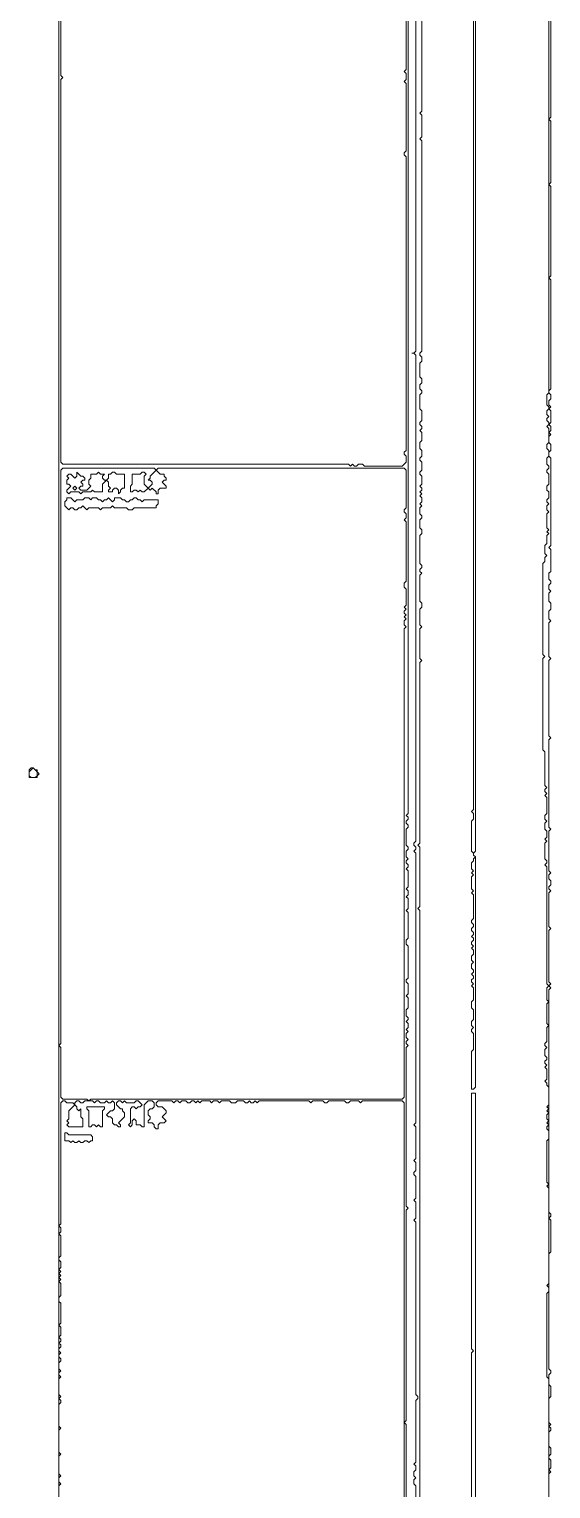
# Model space of a CAD drawing. Extents: x 4 to 2473, y 19 to 1752.
# Drawn here: x 2210 to 2473, y 622 to 1357 of the extents above; entities that cross this region are included whole.
import ezdxf

# ---------------------------------------------------------------- set-up
doc = ezdxf.new("R2010")
doc.units = 0
doc.layers.add('TRACE_CURVE', color=3, linetype='Continuous', lineweight=0)
doc.layers.add('TRACE_TEXT_SYMBOL', color=6, linetype='Continuous', lineweight=0)

msp = doc.modelspace()

# ---------------------------------------------------------------- linework, layer by layer
at = {"layer": 'TRACE_CURVE', "color": 3}
for points in [[(2472, 1064), (2473, 1065), (2473, 1068), (2472, 1069), (2472, 1073), (2473, 1074), (2472, 1075), (2472, 1077), (2473, 1078), (2473, 1079), (2472, 1080), (2472, 1083), (2473, 1084), (2473, 1095), (2472, 1096), (2473, 1097), (2473, 1141), (2472, 1142), (2472, 1144), (2473, 1145), (2473, 1148), (2472, 1149), (2472, 1152), (2473, 1153), (2472, 1154), (2473, 1155), (2473, 1157), (2472, 1158), (2473, 1159), (2473, 1165), (2472, 1166), (2473, 1167), (2472, 1168), (2472, 1170), (2473, 1171), (2473, 1173), (2472, 1174), (2472, 1175), (2473, 1176), (2473, 1231), (2472, 1232), (2473, 1233), (2473, 1278), (2472, 1279), (2473, 1280), (2473, 1311), (2472, 1312), (2473, 1313), (2473, 1752)], [(2405, 1711), (2405, 1195), (2404, 1194), (2403, 1194), (2404, 1194), (2405, 1193), (2405, 948), (2404, 947), (2404, 946), (2405, 945), (2405, 944), (2404, 943), (2405, 942), (2405, 806)], [(2408, 1103), (2408, 1105), (2407, 1106), (2407, 1110), (2408, 1111), (2408, 1112), (2407, 1113), (2407, 1116), (2408, 1117), (2407, 1118), (2408, 1119), (2408, 1121), (2407, 1122), (2408, 1123), (2407, 1124), (2408, 1125), (2408, 1126), (2407, 1127), (2408, 1128), (2408, 1132), (2407, 1133), (2407, 1134), (2408, 1135), (2408, 1139), (2407, 1140), (2407, 1141), (2408, 1142), (2408, 1145), (2407, 1146), (2407, 1149), (2408, 1150), (2408, 1154), (2407, 1155), (2408, 1156), (2408, 1157), (2407, 1158), (2407, 1159), (2408, 1160), (2408, 1165), (2407, 1166), (2407, 1173), (2408, 1174), (2408, 1175), (2407, 1176), (2407, 1178), (2408, 1179), (2408, 1181), (2407, 1182), (2407, 1189), (2408, 1190), (2408, 1192), (2407, 1193), (2407, 1194), (2408, 1195), (2408, 1301), (2407, 1302), (2408, 1303), (2408, 1314), (2407, 1315), (2408, 1316), (2408, 1713)], [(2434, 1628), (2434, 964), (2433, 963), (2434, 962), (2434, 959), (2433, 958), (2433, 943), (2434, 942), (2434, 941), (2435, 940), (2434, 939), (2434, 938), (2433, 937), (2433, 934), (2434, 933), (2433, 932), (2434, 931), (2433, 930), (2433, 924), (2434, 923), (2433, 922), (2434, 921), (2434, 909), (2433, 908), (2433, 907), (2434, 906), (2434, 905), (2433, 904), (2433, 903), (2434, 902), (2434, 901), (2433, 900), (2434, 899), (2434, 898), (2433, 897), (2433, 896), (2434, 895)], [(2434, 895), (2433, 894), (2434, 893), (2434, 891), (2433, 890), (2433, 888), (2434, 887), (2433, 886), (2433, 884), (2434, 883), (2434, 882), (2433, 881), (2434, 880), (2434, 879), (2433, 878), (2433, 877), (2434, 876), (2433, 875), (2434, 874), (2434, 868), (2433, 867), (2433, 864), (2434, 863), (2434, 858), (2433, 857), (2433, 855), (2434, 854), (2433, 853), (2433, 852), (2434, 851), (2434, 843), (2433, 842), (2433, 823), (2434, 823), (2435, 824), (2435, 940), (2434, 941), (2434, 942), (2435, 943), (2435, 1617)], [(2226, 1533), (2225, 1532), (2225, 564)], [(2401, 914), (2401, 919), (2400, 920), (2401, 921), (2401, 923), (2400, 924), (2401, 925), (2401, 933), (2400, 934), (2401, 935), (2401, 936), (2400, 937), (2400, 938), (2401, 939), (2400, 940), (2400, 943), (2401, 944), (2401, 945), (2400, 946), (2400, 954), (2401, 955), (2401, 956), (2400, 957), (2400, 958), (2401, 959), (2401, 960), (2400, 961), (2401, 962), (2401, 1533)], [(2400, 1530), (2400, 1337), (2399, 1336), (2400, 1335), (2400, 1332), (2399, 1331), (2400, 1330), (2400, 1296), (2399, 1295), (2399, 1294), (2400, 1293), (2400, 1145), (2399, 1144), (2399, 1143), (2400, 1142), (2400, 1139), (2398, 1137), (2379, 1137), (2378, 1138), (2376, 1138), (2375, 1137), (2374, 1137), (2373, 1138), (2372, 1137), (2371, 1138), (2227, 1138), (2226, 1139), (2226, 1332), (2227, 1333), (2226, 1334), (2226, 1373)], [(2472, 1382), (2472, 1174), (2471, 1173), (2471, 1168), (2472, 1167), (2472, 1166), (2471, 1165), (2471, 1163), (2472, 1162)], [(2472, 1162), (2471, 1161), (2471, 1160), (2472, 1159), (2472, 1158), (2471, 1157), (2472, 1156), (2472, 1149), (2471, 1148), (2471, 1146), (2472, 1145), (2472, 1142), (2471, 1141), (2471, 1138), (2472, 1137), (2472, 1136), (2471, 1135), (2471, 1134), (2472, 1133), (2472, 1128), (2471, 1127), (2471, 1125), (2472, 1124), (2472, 1121), (2471, 1120), (2471, 1119), (2472, 1118), (2471, 1117), (2471, 1115), (2472, 1114), (2471, 1113), (2471, 1106), (2472, 1105), (2471, 1104), (2472, 1103), (2471, 1102), (2471, 1098), (2470, 1097), (2470, 1093), (2471, 1092), (2470, 1091), (2470, 1089), (2469, 1088), (2469, 1042), (2470, 1041), (2469, 1040), (2469, 994), (2470, 993), (2470, 976), (2471, 975), (2470, 974), (2470, 973), (2471, 972), (2470, 971), (2471, 970), (2471, 962), (2470, 961), (2470, 959), (2471, 958), (2470, 957), (2470, 954), (2471, 953), (2471, 950), (2470, 949)], [(2399, 1064), (2399, 1063), (2400, 1062), (2399, 1061), (2400, 1060), (2399, 1059), (2399, 1057), (2400, 1056), (2399, 1055), (2399, 819), (2398, 818), (2241, 818), (2240, 817), (2239, 818), (2227, 818), (2226, 819), (2226, 844), (2225, 845), (2226, 846), (2226, 1135)], [(2226, 1135), (2227, 1136), (2273, 1136), (2274, 1135), (2271, 1132), (2271, 1131), (2270, 1130), (2271, 1130), (2272, 1129), (2272, 1128), (2270, 1126), (2268, 1128), (2268, 1132), (2269, 1133), (2268, 1134), (2267, 1134), (2266, 1133), (2262, 1133), (2262, 1128), (2261, 1127), (2261, 1124), (2262, 1124), (2263, 1125), (2264, 1125), (2265, 1124), (2266, 1125), (2267, 1124), (2268, 1124), (2270, 1126), (2271, 1125), (2272, 1126), (2274, 1124), (2274, 1123), (2275, 1123), (2275, 1125), (2276, 1126), (2279, 1126), (2279, 1127), (2277, 1129), (2278, 1130), (2279, 1130), (2279, 1131), (2278, 1132), (2278, 1133), (2276, 1133), (2274, 1135), (2275, 1136), (2399, 1136), (2400, 1135), (2400, 1116), (2399, 1115), (2399, 1114), (2400, 1113), (2400, 1111), (2399, 1110), (2400, 1109), (2400, 1079), (2399, 1078), (2399, 1076), (2400, 1075), (2400, 1067), (2399, 1066), (2400, 1065), (2399, 1064)], [(2407, 52), (2407, 913), (2406, 914), (2407, 915), (2407, 945), (2406, 946), (2407, 947), (2407, 1038), (2408, 1039), (2407, 1040), (2407, 1055), (2408, 1056), (2407, 1057), (2407, 1065), (2408, 1066), (2408, 1068), (2407, 1069), (2407, 1082), (2408, 1083), (2407, 1084), (2407, 1085), (2408, 1086), (2408, 1087), (2407, 1088), (2407, 1102), (2408, 1103)], [(2472, 614), (2472, 629), (2473, 630), (2472, 631), (2473, 632), (2473, 636), (2472, 637), (2472, 638), (2473, 639), (2473, 642), (2472, 643), (2472, 650), (2473, 651), (2473, 652), (2472, 653), (2473, 654), (2472, 655), (2472, 667), (2473, 668), (2473, 673), (2472, 674), (2472, 679), (2473, 680), (2473, 681), (2472, 682), (2472, 740), (2473, 741), (2473, 757), (2472, 758), (2473, 759), (2473, 760), (2472, 761), (2472, 873), (2473, 874), (2472, 875), (2473, 876), (2472, 877), (2472, 903), (2473, 904), (2472, 905), (2472, 922), (2473, 923), (2472, 924), (2472, 925), (2473, 926), (2473, 928), (2472, 929), (2472, 931), (2473, 932), (2472, 933), (2472, 953), (2473, 954), (2472, 955), (2472, 999), (2473, 1000), (2472, 1001), (2472, 1039), (2473, 1040), (2472, 1041), (2472, 1058), (2473, 1059), (2472, 1060), (2472, 1064)], [(2470, 949), (2471, 948), (2470, 947), (2470, 939), (2471, 938), (2471, 937), (2470, 936), (2471, 935), (2471, 876), (2472, 875), (2471, 874), (2471, 868), (2472, 867), (2471, 866), (2471, 856), (2472, 855), (2471, 854), (2471, 847), (2470, 846), (2470, 845), (2471, 844), (2470, 843), (2470, 840), (2471, 839), (2471, 838), (2470, 837), (2470, 836), (2471, 835), (2470, 834), (2471, 833), (2471, 828), (2470, 827), (2471, 826), (2471, 825), (2472, 824), (2472, 815), (2471, 814), (2472, 813), (2471, 812), (2472, 811), (2471, 810), (2471, 808), (2472, 807), (2471, 806), (2472, 805), (2471, 804), (2471, 803), (2472, 802), (2472, 798), (2471, 797), (2471, 776), (2472, 775), (2471, 774), (2472, 773), (2472, 725), (2471, 724), (2472, 723), (2472, 721), (2471, 720), (2471, 678), (2472, 677), (2472, 617)], [(2400, 511), (2400, 654), (2399, 655), (2400, 656), (2400, 762), (2401, 763), (2400, 764), (2400, 844), (2401, 845), (2400, 846), (2400, 847), (2401, 848), (2400, 849), (2400, 851), (2401, 852), (2400, 853), (2401, 854), (2401, 856), (2400, 857), (2401, 858), (2401, 859), (2400, 860), (2400, 863), (2401, 864), (2401, 869), (2400, 870), (2401, 871), (2401, 876), (2400, 877), (2400, 878), (2401, 879), (2401, 895), (2400, 896), (2400, 898), (2401, 899), (2401, 912), (2400, 913), (2401, 914)], [(2226, 816), (2227, 817), (2228, 817), (2229, 816), (2232, 816), (2233, 815), (2230, 812), (2230, 808), (2229, 807), (2230, 806), (2229, 805), (2230, 804), (2237, 804), (2237, 808), (2236, 809), (2236, 813), (2235, 812), (2234, 813), (2234, 814), (2233, 815), (2233, 816), (2234, 817), (2235, 817), (2236, 816), (2237, 816), (2238, 817), (2242, 817), (2243, 816), (2244, 817), (2245, 817), (2246, 816), (2248, 816), (2249, 817), (2250, 816), (2251, 816), (2252, 817), (2253, 816), (2253, 813), (2252, 812), (2251, 812), (2249, 810), (2250, 809), (2251, 809), (2252, 808), (2252, 806), (2253, 805), (2254, 805), (2255, 804), (2256, 804), (2256, 805), (2255, 806), (2258, 809), (2258, 811), (2257, 812), (2257, 813), (2256, 813), (2254, 815), (2254, 816), (2255, 817), (2256, 817), (2257, 816), (2258, 817), (2259, 816), (2263, 816)], [(2263, 816), (2264, 817), (2265, 817), (2267, 815), (2266, 814), (2265, 814), (2264, 813), (2263, 814), (2262, 814), (2261, 813), (2261, 806), (2260, 805), (2261, 804), (2262, 805), (2262, 807), (2263, 808), (2264, 807), (2264, 805), (2266, 805), (2267, 804), (2268, 804), (2268, 815), (2270, 817), (2272, 817), (2273, 816), (2273, 814), (2272, 813), (2271, 813), (2270, 812), (2270, 810), (2271, 809), (2271, 808), (2270, 807), (2270, 806), (2272, 806), (2273, 805), (2273, 804), (2274, 803), (2275, 803), (2275, 805), (2276, 806), (2278, 806), (2279, 807), (2277, 809), (2279, 811), (2279, 812), (2277, 814), (2275, 814), (2274, 815), (2274, 816), (2275, 817), (2282, 817), (2283, 816), (2284, 817), (2285, 817), (2286, 816), (2287, 817), (2289, 817), (2290, 816), (2291, 816), (2292, 817), (2293, 817), (2294, 816), (2295, 817)], [(2295, 817), (2296, 816), (2297, 817), (2301, 817), (2302, 816), (2303, 817), (2305, 817), (2306, 816), (2307, 817), (2311, 817), (2312, 816), (2314, 816), (2315, 817), (2318, 817), (2319, 816), (2320, 816), (2321, 817), (2322, 816), (2323, 816), (2324, 817), (2325, 816), (2326, 817), (2351, 817), (2352, 816), (2353, 817), (2358, 817), (2359, 816), (2360, 816), (2361, 817), (2369, 817), (2370, 816), (2371, 816), (2372, 817), (2376, 817), (2377, 816), (2378, 817), (2398, 817), (2399, 816), (2399, 501)], [(2433, 821), (2433, 692), (2434, 691), (2433, 690), (2433, 410)], [(2435, 416), (2435, 821), (2433, 821)], [(2226, 694), (2225, 695), (2226, 696), (2226, 697), (2225, 698), (2226, 699), (2226, 703), (2225, 704), (2226, 705), (2226, 715), (2225, 716), (2225, 718), (2226, 719), (2226, 725), (2225, 726), (2226, 727), (2225, 728), (2226, 729), (2225, 730), (2226, 731), (2225, 732), (2226, 733), (2226, 736), (2225, 737), (2225, 738), (2226, 739), (2226, 749), (2225, 750), (2226, 751), (2226, 753), (2225, 754), (2226, 755), (2226, 816)], [(2405, 806), (2404, 805), (2405, 804), (2405, 788), (2404, 787), (2405, 786), (2405, 782), (2404, 781), (2404, 780), (2405, 779), (2405, 768), (2404, 767), (2405, 766), (2405, 758), (2404, 757), (2405, 756), (2405, 669), (2406, 668), (2406, 667), (2405, 666), (2405, 635), (2404, 634), (2405, 633), (2405, 631), (2404, 630), (2404, 628), (2405, 627), (2404, 626), (2404, 624), (2405, 623), (2405, 616)], [(2225, 621), (2225, 623), (2226, 624), (2225, 625), (2225, 627), (2226, 628), (2225, 629), (2225, 638), (2226, 639), (2225, 640), (2225, 651), (2226, 652), (2225, 653), (2225, 664), (2226, 665), (2226, 666), (2225, 667), (2226, 668), (2225, 669), (2225, 677), (2226, 678), (2225, 679), (2225, 680), (2226, 681), (2225, 682), (2225, 685), (2226, 686), (2226, 687), (2225, 688), (2225, 689), (2226, 690), (2225, 691), (2225, 692), (2226, 693), (2226, 694)]]:
    msp.add_lwpolyline(points, dxfattribs=at)
at = {"layer": 'TRACE_TEXT_SYMBOL', "color": 6}
for points in [[(2234, 1134), (2234, 1132), (2233, 1131), (2231, 1133), (2230, 1133), (2229, 1132), (2230, 1131), (2229, 1130), (2229, 1128), (2230, 1128), (2231, 1127), (2229, 1125), (2229, 1124), (2230, 1123), (2231, 1124), (2235, 1124), (2236, 1123), (2237, 1124), (2241, 1124), (2242, 1125), (2243, 1124), (2247, 1124), (2247, 1128), (2249, 1130), (2250, 1129), (2250, 1127), (2251, 1126), (2250, 1125), (2250, 1124), (2252, 1124), (2252, 1125), (2253, 1126), (2254, 1126), (2255, 1125), (2255, 1123), (2256, 1124), (2256, 1125), (2257, 1126), (2258, 1126), (2258, 1133), (2254, 1133), (2253, 1134), (2252, 1134), (2251, 1133), (2250, 1133), (2250, 1131), (2249, 1130), (2248, 1130), (2247, 1131), (2247, 1132), (2248, 1133), (2246, 1133), (2245, 1134), (2244, 1133), (2241, 1133), (2241, 1131), (2240, 1130), (2240, 1128), (2241, 1127), (2239, 1125), (2236, 1125), (2235, 1126), (2236, 1127), (2237, 1127)], [(2237, 1127), (2237, 1128), (2236, 1129), (2237, 1130), (2238, 1130), (2238, 1131), (2237, 1132), (2236, 1132), (2234, 1134)]]:
    msp.add_lwpolyline(points, dxfattribs=at)
for points in [[(2232, 1126), (2233, 1127), (2234, 1126), (2233, 1125)], [(2229, 1121), (2229, 1120), (2228, 1119), (2228, 1117), (2230, 1115), (2231, 1116), (2232, 1116), (2233, 1115), (2234, 1115), (2235, 1116), (2236, 1116), (2237, 1117), (2239, 1115), (2240, 1116), (2245, 1116), (2246, 1115), (2247, 1116), (2251, 1116), (2252, 1117), (2253, 1116), (2259, 1116), (2260, 1115), (2262, 1115), (2263, 1116), (2274, 1116), (2274, 1117), (2275, 1118), (2275, 1120), (2268, 1120), (2267, 1119), (2266, 1120), (2265, 1120), (2264, 1121), (2263, 1121), (2262, 1120), (2261, 1120), (2260, 1119), (2259, 1119), (2258, 1120), (2257, 1120), (2256, 1121), (2253, 1121), (2253, 1120), (2252, 1119), (2250, 1121), (2249, 1120), (2248, 1120), (2247, 1119), (2246, 1120), (2245, 1120), (2244, 1121), (2242, 1121), (2241, 1120), (2240, 1121), (2238, 1121), (2237, 1120), (2234, 1120), (2233, 1119), (2231, 1121)], [(2211, 985), (2210, 984), (2210, 980), (2214, 980), (2214, 981), (2215, 982), (2214, 983), (2214, 984), (2213, 984), (2212, 985)], [(2212, 985), (2214, 983), (2214, 981), (2213, 980), (2211, 980), (2210, 981), (2210, 983)], [(2239, 814), (2239, 813), (2240, 812), (2240, 804), (2241, 804), (2242, 805), (2243, 805), (2244, 804), (2245, 805), (2246, 804), (2247, 804), (2247, 812), (2248, 813), (2248, 814)], [(2228, 801), (2228, 797), (2230, 797), (2231, 796), (2232, 797), (2233, 796), (2234, 796), (2235, 797), (2236, 796), (2237, 796), (2238, 797), (2239, 797), (2240, 796), (2241, 797), (2242, 797), (2242, 799), (2241, 800), (2230, 800), (2229, 801)]]:
    msp.add_lwpolyline(points, close=True, dxfattribs=at)

doc.saveas('drawing.dxf')
